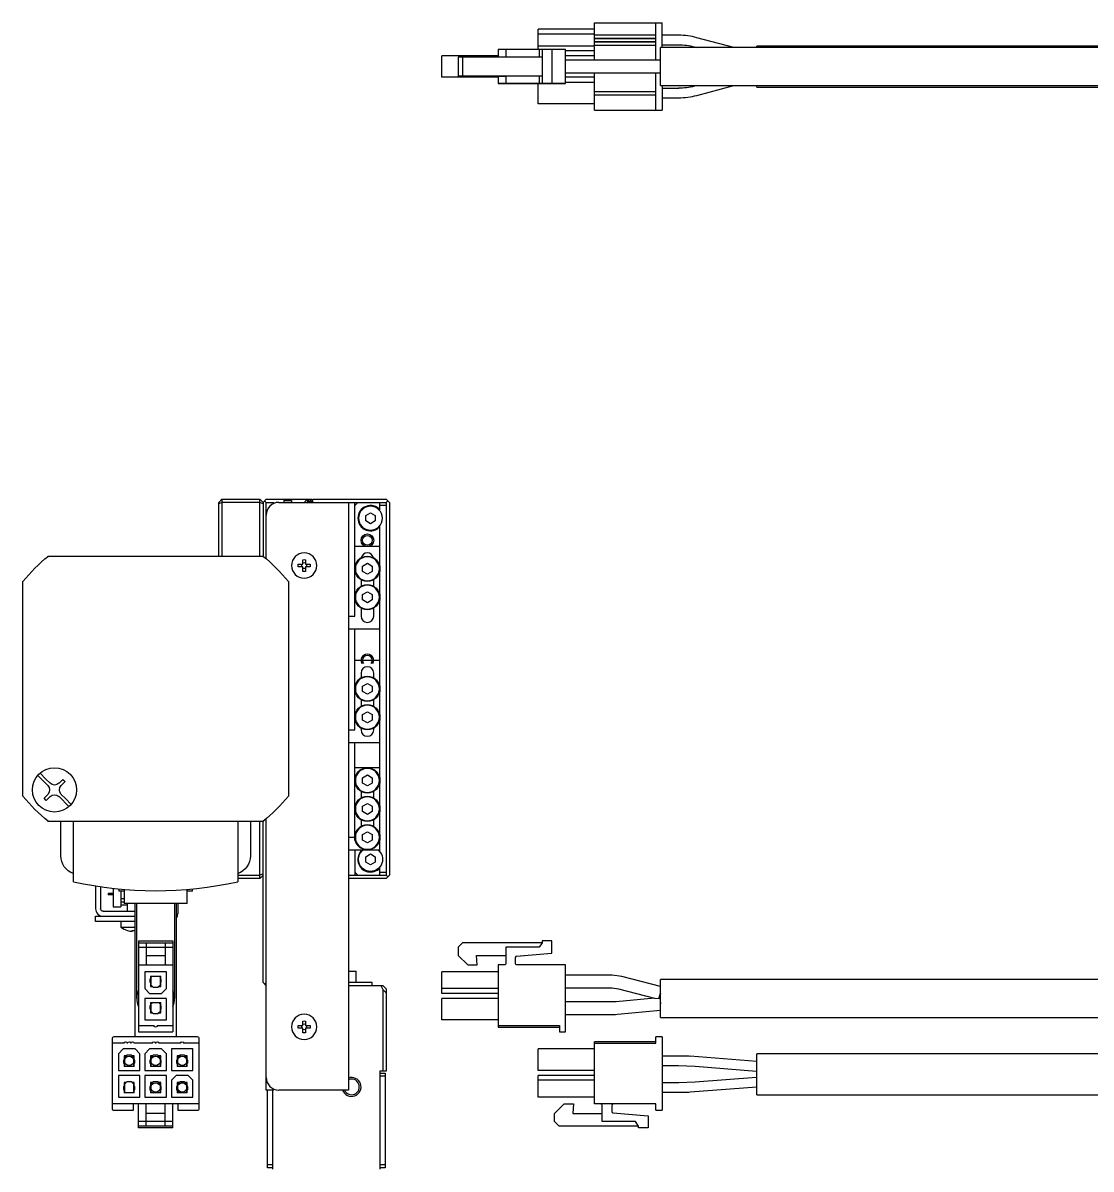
# Model space of a CAD drawing. Extents: x 0 to 805, y -8 to 496.
# Drawn here: x 0 to 169, y 300.8 to 482.2 of the extents above; entities that cross this region are included whole.
import ezdxf

# ---------------------------------------------------------------- set-up
doc = ezdxf.new("R2010")
doc.units = 0
doc.header["$LTSCALE"] = 0.5
doc.layers.add('MSM_CONTINUOUS', color=7, linetype='CONTINUOUS')
doc.layers.add('MSM_NARROW', color=5, linetype='CONTINUOUS')

msp = doc.modelspace()

# ---------------------------------------------------------------- linework, layer by layer
at = {"layer": 'MSM_CONTINUOUS'}
for p, q in [((81.53, 477.97), (81.53, 481.17)), ((90.43, 481.17), (81.53, 481.17)), ((90.43, 482.17), (101.13, 482.17)), ((90.43, 476.27), (90.43, 482.17)), ((100.13, 476.27), (100.13, 482.17)), ((101.13, 478.27), (101.13, 482.17)), ((90.43, 480.42), (81.53, 480.42)), ((90.43, 480.27), (100.13, 480.27)), ((90.43, 479.77), (100.13, 479.77)), ((90.43, 479.72), (100.13, 479.72)), ((90.43, 479.22), (100.13, 479.22)), ((90.43, 479.17), (100.13, 479.17)), ((103.76, 480.22), (101.13, 480.22)), ((112.5, 478.27), (106.65, 479.84)), ((75.18, 477.97), (75.18, 476.77)), ((76.13, 477.97), (75.18, 477.97)), ((76.43, 477.97), (76.13, 477.97)), ((76.43, 477.97), (76.43, 476.77)), ((81.68, 477.97), (76.43, 477.97)), ((90.43, 478.52), (81.53, 478.52)), ((81.68, 477.97), (81.68, 476.77)), ((82.18, 477.97), (81.68, 477.97)), ((83.68, 477.97), (82.18, 477.97)), ((82.18, 477.97), (82.18, 472.57)), ((83.68, 477.97), (83.68, 472.57)), ((85.88, 477.97), (83.68, 477.97)), ((85.88, 472.57), (85.88, 477.97)), ((90.43, 477.77), (85.88, 477.77)), ((90.43, 478.67), (100.13, 478.67)), ((100.88, 472.27), (100.88, 478.27)), ((177.88, 478.27), (100.88, 478.27)), ((101.13, 478.72), (103.76, 478.72)), ((106.26, 478.39), (106.71, 478.27)), ((116.13, 478.27), (116.13, 478.52)), ((177.88, 478.52), (116.13, 478.52)), ((75.18, 476.97), (66.28, 476.97)), ((66.28, 473.57), (66.28, 476.97)), ((69.58, 476.77), (68.88, 476.77)), ((68.88, 476.77), (68.88, 473.77)), ((69.58, 476.77), (69.58, 473.77)), ((82.18, 476.77), (69.58, 476.77)), ((90.43, 476.97), (85.88, 476.97)), ((93.24, 476.27), (85.88, 476.27)), ((94.5, 476.27), (93.24, 476.27)), ((100.88, 476.27), (94.5, 476.27)), ((75.18, 473.57), (66.28, 473.57)), ((75.18, 473.57), (66.28, 473.57)), ((75.18, 473.57), (66.28, 473.57)), ((69.58, 473.77), (68.88, 473.77)), ((68.88, 473.77), (70.38, 473.77)), ((82.18, 473.77), (69.58, 473.77)), ((70.38, 473.77), (71.88, 473.77)), ((71.75, 473.77), (76.43, 473.77)), ((71.88, 473.77), (71.75, 473.77)), ((75.18, 473.77), (75.18, 472.57)), ((76.13, 473.77), (76.43, 473.77)), ((81.68, 473.77), (76.43, 473.77)), ((76.43, 473.77), (76.43, 472.57)), ((82.18, 473.77), (81.68, 473.77)), ((81.68, 473.77), (81.68, 472.57)), ((85.88, 474.27), (93.24, 474.27)), ((85.88, 474.27), (93.79, 474.27)), ((90.43, 473.57), (85.88, 473.57)), ((90.43, 468.37), (90.43, 474.27)), ((93.24, 474.27), (94.5, 474.27)), ((93.79, 474.27), (93.98, 474.27)), ((93.98, 474.27), (100.88, 474.27)), ((94.5, 474.27), (100.88, 474.27)), ((100.13, 468.37), (100.13, 474.27)), ((76.13, 472.57), (75.18, 472.57)), ((75.18, 472.57), (84.88, 472.57)), ((75.18, 472.57), (75.18, 472.57)), ((76.43, 472.57), (76.13, 472.57)), ((81.68, 472.57), (76.43, 472.57)), ((77.93, 472.57), (78.12, 472.57)), ((78.23, 472.57), (77.93, 472.57)), ((78.12, 472.57), (83.68, 472.57)), ((85.88, 472.57), (78.23, 472.57)), ((81.53, 469.37), (81.53, 472.57)), ((82.18, 472.57), (81.68, 472.57)), ((83.68, 472.57), (82.18, 472.57)), ((84.88, 472.57), (85.88, 472.57)), ((90.43, 472.77), (85.88, 472.77)), ((100.88, 472.27), (177.88, 472.27)), ((101.13, 472.27), (101.13, 468.37)), ((103.77, 471.82), (101.13, 471.82)), ((106.71, 472.27), (106.25, 472.15)), ((106.64, 470.7), (112.5, 472.27)), ((116.13, 472.02), (116.13, 472.27)), ((116.13, 472.02), (177.88, 472.02)), ((90.43, 471.32), (100.13, 471.32)), ((90.43, 470.82), (100.13, 470.82)), ((101.13, 470.32), (103.77, 470.32)), ((90.43, 469.37), (81.53, 469.37)), ((90.43, 468.37), (101.13, 468.37)), ((31.5, 406.8), (31, 406.3)), ((31, 397.8), (31, 406.3)), ((31.5, 406.3), (31, 406.09)), ((31.5, 406.8), (31.5, 397.8)), ((31.5, 406.8), (37.5, 406.8)), ((37.5, 406.3), (31.5, 406.3)), ((37.5, 397.8), (37.5, 406.8)), ((37.5, 406.8), (38, 406.3)), ((38, 406.09), (37.5, 406.3)), ((38.5, 406.8), (38, 406.3)), ((38, 406.3), (38, 397.8)), ((38.5, 406.3), (38.25, 406.55)), ((38.5, 406.8), (45.7, 406.8)), ((38.5, 397.36), (38.5, 406.3)), ((38.5, 406.3), (39.7, 406.3)), ((40.5, 406.3), (57.5, 406.3)), ((41.3, 406.6), (42.5, 406.6)), ((41.3, 406.6), (41.3, 406.3)), ((42.5, 406.6), (42.5, 406.3)), ((45, 406.8), (44.5, 406.3)), ((45, 406.8), (45, 406.3)), ((45.2, 406.8), (45.2, 406.3)), ((45.4, 406.4), (45.4, 406.3)), ((45.5, 406.3), (46, 406.8)), ((45.7, 406.8), (45.8, 406.7)), ((45.7, 406.7), (45.9, 406.7)), ((46, 406.3), (45.75, 406.55)), ((46, 406.8), (57.5, 406.8)), ((51.5, 406.3), (51.5, 313.3)), ((52.5, 388.3), (52.5, 406.3)), ((52.5, 405.8), (53, 406.3)), ((56.5, 405.12), (56.5, 406.3)), ((57.5, 406.8), (58, 406.3)), ((57.75, 406.55), (57.5, 406.3)), ((57.5, 406.3), (57.5, 347.3)), ((58, 406.3), (58, 347.3)), ((54.25, 404.23), (55, 404.66)), ((55, 404.66), (55.75, 404.23)), ((57.5, 405.8), (56.5, 405.8)), ((54.25, 403.36), (54.25, 404.23)), ((55, 402.93), (54.25, 403.36)), ((55.75, 403.36), (55, 402.93)), ((55.75, 404.23), (55.75, 403.36)), ((56.5, 351.12), (56.5, 402.47)), ((56.5, 399.3), (52.5, 399.3)), ((4, 397.8), (3.87, 397.67)), ((4.03, 397.8), (37.97, 397.8)), ((38.13, 397.67), (38, 397.8)), ((44.3, 396.5), (44.3, 397.23)), ((44.7, 397.23), (44.7, 396.5)), ((43.57, 396.5), (44.3, 396.5)), ((44.3, 396.1), (43.57, 396.1)), ((44.3, 395.37), (44.3, 396.1)), ((44.7, 396.5), (45.43, 396.5)), ((44.7, 396.1), (44.7, 395.37)), ((45.43, 396.1), (44.7, 396.1)), ((53.75, 396.23), (54.5, 396.66)), ((53.75, 395.36), (53.75, 396.23)), ((54.5, 396.66), (55.25, 396.23)), ((55.25, 396.23), (55.25, 395.36)), ((0.13, 393.93), (0, 393.8)), ((0, 359.83), (0, 393.77)), ((42, 393.8), (41.87, 393.93)), ((42, 393.77), (42, 359.83)), ((53.5, 394.07), (53.5, 393.03)), ((54.5, 394.93), (53.75, 395.36)), ((55.25, 395.36), (54.5, 394.93)), ((55.5, 393.03), (55.5, 394.07)), ((53.75, 391.73), (54.5, 392.16)), ((54.5, 392.16), (55.25, 391.73)), ((53.75, 390.86), (53.75, 391.73)), ((54.5, 390.43), (53.75, 390.86)), ((55.25, 390.86), (54.5, 390.43)), ((55.25, 391.73), (55.25, 390.86)), ((51.5, 388.3), (52.5, 388.3)), ((53.5, 389.57), (53.5, 388.3)), ((55.5, 388.3), (55.5, 389.57)), ((51.5, 386.3), (56.5, 386.3)), ((52.5, 370.3), (52.5, 386.3)), ((56.5, 381.3), (52.5, 381.3)), ((53.5, 379.3), (53.5, 378.53)), ((55.5, 378.53), (55.5, 379.3)), ((53.75, 377.23), (54.5, 377.66)), ((54.5, 377.66), (55.25, 377.23)), ((53.75, 376.36), (53.75, 377.23)), ((54.5, 375.93), (53.75, 376.36)), ((55.25, 376.36), (54.5, 375.93)), ((55.25, 377.23), (55.25, 376.36)), ((53.5, 375.07), (53.5, 374.03)), ((55.5, 374.03), (55.5, 375.07)), ((53.75, 372.73), (54.5, 373.16)), ((53.75, 371.86), (53.75, 372.73)), ((54.5, 371.43), (53.75, 371.86)), ((54.5, 373.16), (55.25, 372.73)), ((55.25, 371.86), (54.5, 371.43)), ((55.25, 372.73), (55.25, 371.86)), ((51.5, 370.3), (52.5, 370.3)), ((53.5, 370.57), (53.5, 370.3)), ((55.5, 370.3), (55.5, 370.57)), ((51.5, 368.3), (56.5, 368.3)), ((52.5, 353.3), (52.5, 368.3)), ((3.28, 362.17), (2.35, 363.09)), ((2.71, 363.44), (3.63, 362.52)), ((56.5, 364.3), (52.5, 364.3)), ((53.75, 362.73), (54.5, 363.16)), ((54.5, 363.16), (55.25, 362.73)), ((3.94, 361.5), (3.28, 362.17)), ((3.63, 362.52), (4.29, 361.86)), ((5.71, 361.86), (6.31, 362.46)), ((6.66, 362.11), (6.06, 361.5)), ((6.31, 362.46), (6.66, 362.11)), ((53.75, 361.86), (53.75, 362.73)), ((54.5, 361.43), (53.75, 361.86)), ((55.25, 361.86), (54.5, 361.43)), ((55.25, 362.73), (55.25, 361.86)), ((0, 359.8), (0.13, 359.67)), ((3.34, 359.49), (3.94, 360.09)), ((3.69, 359.14), (3.34, 359.49)), ((4.29, 359.74), (3.69, 359.14)), ((7.29, 358.15), (5.71, 359.74)), ((6.06, 360.09), (6.72, 359.43)), ((6.72, 359.43), (7.65, 358.51)), ((41.87, 359.67), (42, 359.8)), ((53.5, 360.57), (53.5, 359.53)), ((55.5, 359.53), (55.5, 360.57)), ((53.75, 358.23), (54.5, 358.66)), ((53.75, 357.36), (53.75, 358.23)), ((54.5, 356.93), (53.75, 357.36)), ((54.5, 358.66), (55.25, 358.23)), ((55.25, 357.36), (54.5, 356.93)), ((55.25, 358.23), (55.25, 357.36)), ((3.87, 355.93), (4, 355.8)), ((37.97, 355.8), (4.03, 355.8)), ((6, 350.38), (6, 355.8)), ((8, 346.23), (8, 355.8)), ((34, 355.8), (34, 346.23)), ((36, 355.8), (36, 350.38)), ((37.5, 346.8), (37.5, 355.8)), ((38, 355.8), (38.13, 355.93)), ((38, 330.3), (38, 355.8)), ((38.5, 313.3), (38.5, 356.24)), ((53.5, 356.07), (53.5, 355.03)), ((55.5, 355.03), (55.5, 356.07)), ((53.75, 353.73), (54.5, 354.16)), ((53.75, 352.86), (53.75, 353.73)), ((54.5, 354.16), (55.25, 353.73)), ((55.25, 353.73), (55.25, 352.86)), ((51.5, 353.3), (52.5, 353.3)), ((54.5, 352.43), (53.75, 352.86)), ((55.25, 352.86), (54.5, 352.43)), ((51.5, 351.3), (56.5, 351.3)), ((52.5, 351.3), (52.5, 347.3)), ((54.25, 350.23), (55, 350.66)), ((54.25, 349.36), (54.25, 350.23)), ((55, 350.66), (55.75, 350.23)), ((55.75, 350.23), (55.75, 349.36)), ((55, 348.93), (54.25, 349.36)), ((55.75, 349.36), (55, 348.93)), ((56.5, 347.3), (56.5, 348.47)), ((34, 347.3), (37.5, 347.3)), ((37.5, 346.8), (34, 346.8)), ((38, 347.5), (37.5, 347.3)), ((38, 347.3), (37.5, 346.8)), ((51.5, 347.3), (57.5, 347.3)), ((57.5, 346.8), (51.5, 346.8)), ((53, 347.3), (52.5, 347.8)), ((56.5, 347.8), (57.5, 347.8)), ((57.5, 347.3), (57.75, 347.05)), ((58, 347.3), (57.5, 346.8)), ((11.5, 345.56), (11.5, 342)), ((12.3, 345.44), (12.3, 342)), ((14.3, 345.18), (14.3, 342.3)), ((15.18, 345.08), (15.18, 344.8)), ((16, 344.8), (15.18, 344.8)), ((15.5, 344.8), (15.5, 342.3)), ((16, 345.01), (16, 342.8)), ((26, 342.8), (26, 345.01)), ((26.82, 344.8), (26, 344.8)), ((26.82, 344.8), (26.82, 345.08)), ((13.5, 344.42), (13.5, 344.17)), ((14.3, 344.42), (13.5, 344.42)), ((14.3, 344.17), (13.5, 344.17)), ((16, 343.55), (15.5, 343.55)), ((15.5, 343.09), (16, 343.09)), ((12.7, 341.6), (17.75, 341.6)), ((14.3, 342.3), (15.5, 342.3)), ((16.5, 342.55), (15.5, 342.55)), ((26, 342.8), (16, 342.8)), ((16.5, 342.8), (16.5, 341.6)), ((17.75, 321.7), (17.75, 342.8)), ((18, 327.8), (18, 342.8)), ((24, 342.8), (24, 327.8)), ((24.25, 342.8), (24.25, 321.7)), ((24.5, 342.8), (24.5, 341.2)), ((11.5, 340), (11.5, 340.8)), ((11.5, 340.8), (17.75, 340.8)), ((17.75, 340), (11.5, 340)), ((15.5, 340), (15.5, 339.1)), ((15.5, 339.1), (17.75, 339.1)), ((16.55, 338.54), (16.57, 338.54)), ((17.3, 338.54), (17.7, 338.54)), ((17.3, 338.41), (17.3, 338.54)), ((17.7, 338.54), (17.7, 338.41)), ((18.3, 336.9), (23.7, 336.9)), ((18.3, 336.9), (18.3, 322.5)), ((18.3, 336.6), (23.7, 336.6)), ((18.3, 335.9), (23.7, 335.9)), ((19.5, 336.6), (19.5, 333.1)), ((22.5, 336.6), (22.5, 333.1)), ((23.7, 336.9), (23.7, 322.5)), ((69.58, 336.6), (68.88, 335.9)), ((68.88, 335.9), (68.88, 334.6)), ((82.18, 336.6), (69.58, 336.6)), ((76.43, 335.9), (76.43, 333.4)), ((81.68, 335.9), (76.43, 335.9)), ((82.18, 336.6), (81.68, 335.9)), ((82.18, 336.9), (82.18, 336.6)), ((83.68, 336.9), (82.18, 336.9)), ((83.68, 334.98), (83.68, 336.9)), ((19.5, 334.6), (22.5, 334.6)), ((68.88, 334.6), (70.38, 333.1)), ((68.88, 334.6), (70.38, 333.1)), ((71.75, 334.6), (76.43, 334.6)), ((71.88, 333.1), (71.75, 334.6)), ((71.75, 334.6), (76.43, 334.6)), ((77.93, 333.4), (77.93, 334.3)), ((78.12, 334.5), (83.68, 334.98)), ((78.12, 334.5), (83.68, 334.98)), ((78.12, 334.5), (79.27, 334.6)), ((78.12, 334.5), (79.27, 334.6)), ((79.27, 334.6), (79.27, 334.6)), ((18.3, 333.1), (23.7, 333.1)), ((22.7, 332), (19.3, 332)), ((19.3, 332), (19.3, 329.35)), ((22.7, 329.35), (22.7, 332)), ((51.5, 332.1), (52.75, 332.1)), ((52.75, 330.3), (52.75, 332.1)), ((66.28, 328.6), (66.28, 332)), ((75.18, 332), (66.28, 332)), ((70.38, 333.1), (71.88, 333.1)), ((70.38, 333.1), (71.88, 333.1)), ((76.13, 333.1), (75.18, 333.1)), ((75.18, 333.1), (75.18, 323.5)), ((85.88, 333.1), (78.23, 333.1)), ((85.88, 322.5), (85.88, 333.1)), ((20.25, 330.85), (20.1, 330.85)), ((20.1, 330.85), (20.1, 330.35)), ((20.1, 330.35), (20.25, 330.35)), ((20.2, 331.35), (21.8, 331.35)), ((20.2, 331.35), (20.2, 330.85)), ((20.2, 330.35), (20.2, 329.7)), ((20.25, 331.35), (20.25, 329.97)), ((21.75, 329.97), (21.75, 331.35)), ((21.75, 330.85), (21.9, 330.85)), ((21.75, 330.35), (21.9, 330.35)), ((21.8, 330.85), (21.8, 331.35)), ((21.8, 329.7), (21.8, 330.35)), ((21.9, 330.35), (21.9, 330.85)), ((38, 330.3), (38.5, 329.8)), ((38.25, 330.05), (38.5, 330.3)), ((55.25, 330.3), (51.5, 330.3)), ((55.25, 329.8), (55.25, 330.3)), ((93.24, 331.47), (85.88, 331.47)), ((94.76, 331.28), (93.24, 331.47)), ((100.88, 329.68), (94.76, 331.28)), ((100.88, 324.8), (100.88, 330.8)), ((195.88, 330.8), (100.88, 330.8)), ((19.3, 329.35), (20.05, 328.6)), ((20.05, 328.6), (21.95, 328.6)), ((20.2, 329.7), (20.52, 329.7)), ((20.25, 329.97), (20.62, 329.6)), ((20.62, 329.6), (21.37, 329.6)), ((21.37, 329.6), (21.75, 329.97)), ((21.47, 329.7), (21.8, 329.7)), ((21.95, 328.6), (22.7, 329.35)), ((57, 329.8), (51.5, 329.8)), ((57, 329.18), (56.69, 329.8)), ((57, 329.8), (57.5, 329.3)), ((57, 316.3), (57, 329.18)), ((57.5, 328.68), (57, 329.18)), ((57.5, 329.3), (57.5, 316.3)), ((75.18, 329.35), (66.28, 329.35)), ((75.18, 328.6), (66.28, 328.6)), ((75.18, 328.6), (66.28, 328.6)), ((85.88, 329.47), (93.24, 329.47)), ((93.24, 329.47), (94.25, 329.34)), ((94.25, 329.34), (99.94, 327.86)), ((100.88, 328.65), (100.66, 327.8)), ((100.7, 327.93), (100.88, 328.65)), ((22.7, 327.8), (19.3, 327.8)), ((19.3, 327.8), (19.3, 324.4)), ((20.25, 326.65), (20.1, 326.65)), ((20.1, 326.65), (20.1, 326.15)), ((20.2, 327.15), (21.8, 327.15)), ((20.2, 327.15), (20.2, 326.65)), ((20.25, 327.15), (20.25, 325.77)), ((21.75, 325.77), (21.75, 327.15)), ((21.75, 326.65), (21.9, 326.65)), ((21.8, 326.65), (21.8, 327.15)), ((21.9, 326.15), (21.9, 326.65)), ((22.7, 324.4), (22.7, 327.8)), ((75.18, 327.8), (66.28, 327.8)), ((66.28, 324.4), (66.28, 327.8)), ((93.79, 327.27), (85.88, 327.27)), ((93.88, 327.28), (93.79, 327.27)), ((99.94, 327.86), (93.88, 327.28)), ((99.94, 327.86), (100.66, 327.8)), ((100.7, 327.93), (100.66, 327.8)), ((100.66, 327.8), (100.7, 327.93)), ((100.79, 327.94), (100.7, 327.93)), ((100.79, 327.94), (100.88, 326.95)), ((20.1, 326.15), (20.25, 326.15)), ((20.2, 326.15), (20.2, 325.5)), ((20.2, 325.5), (20.52, 325.5)), ((20.25, 325.77), (20.62, 325.4)), ((20.62, 325.4), (21.37, 325.4)), ((21.37, 325.4), (21.75, 325.77)), ((21.47, 325.5), (21.8, 325.5)), ((21.75, 326.15), (21.9, 326.15)), ((21.8, 325.5), (21.8, 326.15)), ((85.88, 325.27), (93.79, 325.27)), ((93.79, 325.27), (94.07, 325.29)), ((94.07, 325.29), (100.88, 325.94)), ((100.88, 324.8), (195.88, 324.8)), ((18.3, 323.5), (20.75, 323.5)), ((19.3, 324.4), (22.7, 324.4)), ((21.25, 323.5), (23.7, 323.5)), ((43.57, 323.5), (44.3, 323.5)), ((44.3, 323.1), (43.57, 323.1)), ((44.3, 323.5), (44.3, 324.23)), ((44.3, 322.37), (44.3, 323.1)), ((44.7, 324.23), (44.7, 323.5)), ((44.7, 323.5), (45.43, 323.5)), ((45.43, 323.1), (44.7, 323.1)), ((44.7, 323.1), (44.7, 322.37)), ((75.18, 324.4), (66.28, 324.4)), ((75.18, 324.4), (66.28, 324.4)), ((75.18, 323.5), (84.88, 323.5)), ((75.18, 323.5), (84.88, 323.5)), ((75.18, 323.5), (75.18, 323.25)), ((75.18, 323.25), (84.88, 323.25)), ((84.88, 323.5), (84.88, 322.5)), ((14.1, 321.4), (14.1, 310.4)), ((27.6, 321.7), (14.4, 321.7)), ((18.3, 322.5), (23.7, 322.5)), ((27.9, 310.4), (27.9, 321.4)), ((84.88, 322.5), (85.88, 322.5)), ((84.88, 322.5), (85.88, 322.5)), ((101.13, 321.7), (100.13, 321.7)), ((100.13, 320.7), (100.13, 321.7)), ((101.13, 321.7), (101.13, 310.1)), ((16, 320.7), (14.1, 320.7)), ((15.85, 319.8), (15.1, 319.05)), ((17.75, 319.8), (15.85, 319.8)), ((16.55, 320.7), (16.5, 320.7)), ((17.1, 320.7), (17.05, 320.7)), ((20.47, 320.7), (17.6, 320.7)), ((18.5, 319.05), (17.75, 319.8)), ((20.05, 319.8), (19.3, 319.05)), ((21.95, 319.8), (20.05, 319.8)), ((21.02, 320.7), (20.97, 320.7)), ((24.95, 320.7), (21.52, 320.7)), ((22.7, 319.05), (21.95, 319.8)), ((26.9, 319.8), (23.5, 319.8)), ((23.5, 319.8), (23.5, 316.4)), ((27.9, 320.7), (25.45, 320.7)), ((26.9, 316.4), (26.9, 319.8)), ((81.53, 316.4), (81.53, 319.8)), ((90.43, 319.8), (81.53, 319.8)), ((90.43, 311.1), (90.43, 320.95)), ((100.13, 320.95), (90.43, 320.95)), ((90.43, 320.7), (100.13, 320.7)), ((15.1, 319.05), (15.1, 316.4)), ((16.05, 318.05), (15.9, 318.05)), ((15.9, 318.05), (15.9, 317.55)), ((15.9, 317.55), (16.05, 317.55)), ((16.32, 318.7), (16, 318.7)), ((16, 318.7), (16, 318.05)), ((16, 317.55), (16, 317.05)), ((16.42, 318.8), (16.05, 318.42)), ((16.05, 318.42), (16.05, 317.05)), ((17.17, 318.8), (16.42, 318.8)), ((17.01, 318.64), (17.46, 318.51)), ((17.27, 318.7), (17.17, 318.8)), ((17.6, 318.7), (17.27, 318.7)), ((17.55, 318.42), (17.27, 318.7)), ((17.55, 317.05), (17.55, 318.42)), ((17.7, 318.05), (17.55, 318.05)), ((17.7, 317.55), (17.55, 317.55)), ((17.6, 318.05), (17.6, 318.7)), ((17.6, 317.05), (17.6, 317.55)), ((17.7, 317.55), (17.7, 318.05)), ((18.5, 316.4), (18.5, 319.05)), ((19.3, 319.05), (19.3, 316.4)), ((20.25, 318.05), (20.1, 318.05)), ((20.1, 318.05), (20.1, 317.55)), ((20.1, 317.55), (20.25, 317.55)), ((20.52, 318.7), (20.2, 318.7)), ((20.2, 318.7), (20.2, 318.05)), ((20.2, 317.55), (20.2, 317.05)), ((20.52, 318.7), (20.25, 318.42)), ((20.25, 318.42), (20.25, 317.05)), ((20.62, 318.8), (20.52, 318.7)), ((21.37, 318.8), (20.62, 318.8)), ((21.47, 318.7), (21.37, 318.8)), ((21.8, 318.7), (21.47, 318.7)), ((21.75, 318.42), (21.47, 318.7)), ((21.75, 317.05), (21.75, 318.42)), ((21.9, 318.05), (21.75, 318.05)), ((21.9, 317.55), (21.75, 317.55)), ((21.8, 318.05), (21.8, 318.7)), ((21.8, 317.05), (21.8, 317.55)), ((21.9, 317.55), (21.9, 318.05)), ((22.7, 316.4), (22.7, 319.05)), ((24.45, 318.05), (24.3, 318.05)), ((24.3, 318.05), (24.3, 317.55)), ((24.3, 317.55), (24.45, 317.55)), ((24.72, 318.7), (24.4, 318.7)), ((24.4, 318.7), (24.4, 318.05)), ((24.4, 317.55), (24.4, 317.05)), ((24.72, 318.7), (24.45, 318.42)), ((24.45, 318.42), (24.45, 317.05)), ((24.99, 318.64), (24.54, 318.51)), ((24.82, 318.8), (24.72, 318.7)), ((25.57, 318.8), (24.82, 318.8)), ((25.67, 318.7), (25.57, 318.8)), ((26, 318.7), (25.67, 318.7)), ((25.95, 318.42), (25.67, 318.7)), ((25.95, 317.05), (25.95, 318.42)), ((26.1, 318.05), (25.95, 318.05)), ((26.1, 317.55), (25.95, 317.55)), ((26, 318.05), (26, 318.7)), ((26, 317.05), (26, 317.55)), ((26.1, 317.55), (26.1, 318.05)), ((104.74, 318.67), (101.13, 318.67)), ((116.13, 317.8), (105.59, 318.64)), ((116.13, 312.55), (116.13, 319.05)), ((203.13, 319.05), (116.13, 319.05)), ((15.1, 316.4), (18.5, 316.4)), ((15.1, 315.6), (15.1, 312.2)), ((18.5, 315.6), (15.1, 315.6)), ((17.6, 317.05), (16, 317.05)), ((17.11, 317.05), (16.59, 317.2)), ((18.5, 312.2), (18.5, 315.6)), ((19.3, 316.4), (22.7, 316.4)), ((22.7, 315.6), (19.3, 315.6)), ((19.3, 315.6), (19.3, 312.2)), ((21.8, 317.05), (20.2, 317.05)), ((20.25, 317.05), (20.25, 317.13)), ((21.75, 317.05), (21.75, 317.13)), ((22.7, 312.2), (22.7, 315.6)), ((23.5, 316.4), (26.9, 316.4)), ((24.25, 315.6), (23.5, 314.85)), ((26.15, 315.6), (24.25, 315.6)), ((26, 317.05), (24.4, 317.05)), ((24.89, 317.05), (25.41, 317.2)), ((26.9, 314.85), (26.15, 315.6)), ((57.5, 316.3), (56.5, 316.3)), ((56.5, 316.3), (56.5, 300.8)), ((56.5, 316), (57.3, 316)), ((57.3, 316), (57.3, 301)), ((90.43, 316.4), (81.53, 316.4)), ((90.43, 315.6), (81.53, 315.6)), ((81.53, 312.2), (81.53, 315.6)), ((101.13, 317.17), (103.76, 317.17)), ((103.76, 317.17), (106.39, 317.07)), ((106.39, 317.07), (116.07, 316.3)), ((16.05, 313.85), (15.9, 313.85)), ((15.9, 313.85), (15.9, 313.35)), ((16.32, 314.5), (16, 314.5)), ((16, 314.5), (16, 313.85)), ((16.42, 314.6), (16.05, 314.22)), ((16.05, 314.22), (16.05, 312.85)), ((17.17, 314.6), (16.42, 314.6)), ((17.55, 314.22), (17.17, 314.6)), ((17.6, 314.5), (17.27, 314.5)), ((17.55, 312.85), (17.55, 314.22)), ((17.7, 313.85), (17.55, 313.85)), ((17.6, 313.85), (17.6, 314.5)), ((17.7, 313.35), (17.7, 313.85)), ((20.25, 313.85), (20.1, 313.85)), ((20.1, 313.85), (20.1, 313.35)), ((20.52, 314.5), (20.2, 314.5)), ((20.2, 314.5), (20.2, 313.85)), ((20.52, 314.5), (20.25, 314.22)), ((20.25, 314.22), (20.25, 312.85)), ((20.62, 314.6), (20.52, 314.5)), ((21.37, 314.6), (20.62, 314.6)), ((21.75, 314.22), (21.37, 314.6)), ((21.8, 314.5), (21.47, 314.5)), ((21.75, 312.85), (21.75, 314.22)), ((21.9, 313.85), (21.75, 313.85)), ((21.8, 313.85), (21.8, 314.5)), ((21.9, 313.35), (21.9, 313.85)), ((23.5, 314.85), (23.5, 312.2)), ((24.45, 313.85), (24.3, 313.85)), ((24.3, 313.85), (24.3, 313.35)), ((24.72, 314.5), (24.4, 314.5)), ((24.4, 314.5), (24.4, 313.85)), ((24.82, 314.6), (24.45, 314.22)), ((24.45, 314.22), (24.45, 312.85)), ((25.57, 314.6), (24.82, 314.6)), ((25.4, 314.44), (24.86, 314.6)), ((25.95, 314.22), (25.57, 314.6)), ((26, 314.5), (25.67, 314.5)), ((25.95, 312.85), (25.95, 314.22)), ((26.1, 313.85), (25.95, 313.85)), ((26, 313.85), (26, 314.5)), ((26.1, 313.35), (26.1, 313.85)), ((26.9, 312.2), (26.9, 314.85)), ((57.3, 315.5), (56.5, 315.5)), ((90.43, 314.85), (81.53, 314.85)), ((103.77, 314.47), (101.13, 314.47)), ((106.39, 314.57), (103.77, 314.47)), ((105.56, 313), (116.13, 313.8)), ((116.08, 315.3), (106.39, 314.57)), ((15.1, 312.2), (18.5, 312.2)), ((15.9, 313.35), (16.05, 313.35)), ((16, 313.35), (16, 312.85)), ((17.6, 312.85), (16, 312.85)), ((17.7, 313.35), (17.55, 313.35)), ((17.6, 312.85), (17.6, 313.35)), ((19.3, 312.2), (22.7, 312.2)), ((20.1, 313.35), (20.25, 313.35)), ((20.2, 313.35), (20.2, 312.85)), ((21.8, 312.85), (20.2, 312.85)), ((21.9, 313.35), (21.75, 313.35)), ((21.8, 312.85), (21.8, 313.35)), ((23.5, 312.2), (26.9, 312.2)), ((24.3, 313.35), (24.45, 313.35)), ((24.4, 313.35), (24.4, 312.85)), ((26, 312.85), (24.4, 312.85)), ((24.45, 313.15), (25, 313)), ((26.1, 313.35), (25.95, 313.35)), ((26, 312.85), (26, 313.35)), ((39.7, 313.3), (38.5, 313.3)), ((38.7, 301), (38.7, 313.3)), ((39.5, 313.3), (39.5, 300.8)), ((51.5, 313.3), (40.5, 313.3)), ((90.43, 312.2), (81.53, 312.2)), ((101.13, 312.97), (104.76, 312.97)), ((116.13, 312.55), (203.13, 312.55)), ((27.9, 311.1), (14.1, 311.1)), ((17.5, 310.1), (17.5, 311.1)), ((18.3, 307.3), (18.3, 311.1)), ((19.5, 307.6), (19.5, 311.1)), ((22.5, 307.6), (22.5, 311.1)), ((23.7, 307.3), (23.7, 311.1)), ((24.5, 311.1), (24.5, 310.1)), ((84.13, 309.6), (85.63, 311.1)), ((85.63, 311.1), (87.13, 311.1)), ((87.13, 311.1), (87, 309.6)), ((100.13, 311.1), (90.43, 311.1)), ((91.68, 308.3), (91.68, 310.8)), ((93.18, 310.8), (93.18, 309.9)), ((100.13, 310.1), (100.13, 311.1)), ((14.4, 310.1), (17.5, 310.1)), ((22.5, 309.6), (19.5, 309.6)), ((24.5, 310.1), (27.6, 310.1)), ((84.13, 308.3), (84.13, 309.6)), ((87, 309.6), (91.68, 309.6)), ((93.37, 309.7), (98.93, 309.21)), ((98.93, 309.21), (98.93, 307.3)), ((100.13, 310.1), (101.13, 310.1)), ((23.7, 308.3), (18.3, 308.3)), ((23.7, 307.6), (18.3, 307.6)), ((23.7, 307.3), (18.3, 307.3)), ((84.83, 307.6), (84.13, 308.3)), ((97.43, 307.6), (84.83, 307.6)), ((96.93, 308.3), (91.68, 308.3)), ((97.43, 307.6), (96.93, 308.3)), ((97.43, 307.3), (97.43, 307.6)), ((98.93, 307.3), (97.43, 307.3)), ((38.7, 301.5), (39.5, 301.5)), ((56.5, 301.5), (57.3, 301.5)), ((39.5, 301), (38.7, 301)), ((57.3, 301), (56.5, 301))]:
    msp.add_line(p, q, dxfattribs=at)
at = {"layer": 'MSM_CONTINUOUS', "extrusion": (0, 0, -1)}
for centre, radius in [((-55, 403.8), 1.9), ((-44.5, 396.3), 2), ((-54.5, 395.8), 1.9), ((-54.5, 391.3), 1.9), ((-54.5, 376.8), 1.9), ((-54.5, 372.3), 1.9), ((-54.5, 362.3), 1.9), ((-54.5, 357.8), 1.9), ((-54.5, 353.3), 1.9), ((-44.5, 323.3), 2)]:
    msp.add_circle(centre, radius, dxfattribs=at)
at = {"layer": 'MSM_CONTINUOUS'}
for centre, radius in [((54.5, 400.3), 0.783), ((54.5, 395.8), 2), ((54.5, 391.3), 2), ((54.5, 376.8), 2), ((54.5, 372.3), 2), ((5, 360.8), 3.5), ((54.5, 362.3), 2), ((54.5, 357.8), 2), ((54.5, 353.3), 2), ((16.8, 317.92), 0.75), ((21, 317.92), 0.75), ((25.2, 317.92), 0.75), ((21, 313.72), 0.75), ((25.2, 313.72), 0.75)]:
    msp.add_circle(centre, radius, dxfattribs=at)
for centre, radius, start, end in [((103.76, 469.07), 11.15, 75.0015, 90.0068), ((103.76, 481.48), 11.15, 269.9911, 285.0006), ((40.5, 404.3), 2, 90, 180), ((45.7, 406.4), 0.3, 90, 180), ((55, 403.8), 2, 41.4096, 318.5904), ((54.5, 397.3), 1, 14.4775, 165.5225), ((44.5, 396.3), 0.435, 152.6335, 207.3665), ((44.5, 396.3), 0.435, 62.6335, 117.3665), ((44.5, 396.3), 0.435, 242.6335, 297.3665), ((44.5, 396.3), 0.435, 332.6335, 27.3665), ((54.5, 388.3), 1, 180, 0), ((54.5, 381.3), 0.783, 320.3451, 219.6549), ((54.5, 379.3), 1, 0, 180), ((54.5, 370.3), 1, 180, 0), ((55, 349.8), 2, 131.4096, 318.5904), ((55, 349.8), 2, 41.4096, 48.5904), ((12.7, 342), 1.2, 180, 270), ((23.3, 341.2), 1.2, 322.3415, 0), ((17.5, 341.6), 3.2, 231.3178, 252.73), ((17.5, 341.6), 3.19, 253.0947, 266.4096), ((17.5, 341.6), 3.19, 273.5904, 274.4896), ((78.13, 334.3), 0.2, 95, 180), ((78.13, 334.3), 0.2, 95, 180), ((21, 327.8), 3, 154.1588, 205.8426), ((21, 327.8), 3, 334.1588, 25.8426), ((44.5, 323.3), 0.435, 152.6335, 207.3665), ((44.5, 323.3), 0.435, 62.6335, 117.3665), ((44.5, 323.3), 0.435, 242.6335, 297.3665), ((44.5, 323.3), 0.435, 332.6335, 27.3665), ((14.4, 321.4), 0.3, 90, 180), ((27.6, 321.4), 0.3, 0, 90), ((104.74, 307.92), 10.75, 85.452, 90), ((116.07, 316.38), 0.0798, 271.2225, 319.5533), ((40.5, 315.3), 2, 180, 270), ((52, 313.8), 1.23, 203.9958, 113.9958), ((116.07, 315.22), 0.08, 43.1969, 88.5317), ((104.76, 323.72), 10.75, 270, 274.2892), ((14.4, 310.4), 0.3, 180, 270), ((27.6, 310.4), 0.3, 270, 0), ((91.38, 310.8), 0.3, 0, 90), ((93.48, 310.8), 0.3, 90, 180), ((93.38, 309.9), 0.2, 180, 265)]:
    msp.add_arc(centre, radius, start, end, dxfattribs=at)
at = {"layer": 'MSM_CONTINUOUS', "extrusion": (0, 0, -1)}
for centre, radius, start, end in [((-103.76, 469.07), 9.65, 89.9899, 104.9986), ((-103.76, 481.48), 9.65, 255.0035, 270.008), ((-21, 376.8), 27, 38.9424, 51.0576), ((-21, 376.8), 27, 128.9424, 141.0576), ((-44.5, 396.3), 0.95, 77.8468, 102.1532), ((-44.5, 396.3), 0.95, 347.8468, 12.1532), ((-44.5, 396.3), 0.95, 167.8468, 192.1532), ((-44.5, 396.3), 0.95, 257.8468, 282.1532), ((-3.23, 360.8), 1, 135, 225), ((-5, 362.57), 1, 225, 315), ((-6.77, 360.8), 1, 315, 45), ((-21, 376.8), 27, 308.9424, 321.0576), ((-5, 359.03), 1, 45, 135), ((-21, 376.8), 27, 218.9424, 231.0576), ((-9, 350.38), 3, 289.4712, 0), ((-33, 350.38), 3, 180, 250.5288), ((-55, 349.8), 1.9, 127.8636, 52.1363), ((-21, 404.8), 60, 257.4867, 282.5133), ((-12.7, 342), 0.4, 270, 0), ((-78.13, 334.3), 0.2, 0, 85), ((-76.13, 333.4), 0.3, 180, 270), ((-78.23, 333.4), 0.3, 270, 0), ((-21, 330.47), 1, 41.4089, 61.0443), ((-21, 330.47), 1, 118.9543, 138.5897), ((-21, 326.27), 1, 41.4089, 61.0443), ((-21, 326.27), 1, 118.9543, 138.5897), ((-21, 323.5), 0.25, 179.9993, 359.9993), ((-44.5, 323.3), 0.95, 347.8468, 12.1532), ((-44.5, 323.3), 0.95, 77.8468, 102.1532), ((-44.5, 323.3), 0.95, 167.8468, 192.1532), ((-44.5, 323.3), 0.95, 257.8468, 282.1532), ((-16.25, 320.7), 0.25, 0, 180), ((-16.8, 320.7), 0.25, 0, 180), ((-17.35, 320.7), 0.25, 0, 180), ((-20.72, 320.7), 0.25, 0, 180), ((-21.27, 320.7), 0.25, 0, 180), ((-25.2, 320.7), 0.25, 0, 180)]:
    msp.add_arc(centre, radius, start, end, dxfattribs=at)
at = {"layer": 'MSM_NARROW'}
msp.add_circle((54.5, 400.3), 1, dxfattribs=at)
for centre, radius, start, end in [((54.5, 381.3), 1, 330, 210), ((52, 313.8), 1.5, 199.4712, 109.4712)]:
    msp.add_arc(centre, radius, start, end, dxfattribs=at)

doc.saveas('drawing.dxf')
